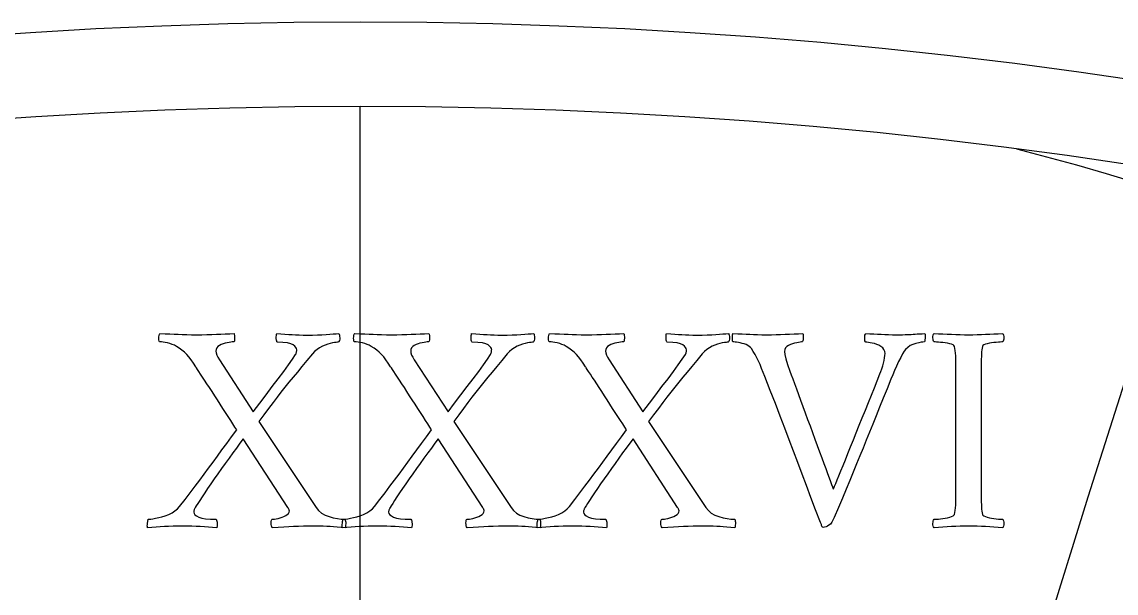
# Model space of a CAD drawing. Header units: millimetres. Extents: x -76 to 76, y -76 to 86.
# Drawn here: x -4.58 to 10.23, y 61.82 to 69.54 of the extents above; entities that cross this region are included whole.
import ezdxf

# ---------------------------------------------------------------- set-up
doc = ezdxf.new("R2010")
doc.units = ezdxf.units.MM
for name, color, linetype in [('ENGRAVE', 7, 'Continuous'), ('ENGRAVE_FINE', 8, 'Continuous'), ('GUIDE', 3, 'Continuous'), ('TEXT', 5, 'Continuous')]:
    doc.layers.add(name, color=color, linetype=linetype)

msp = doc.modelspace()

# ---------------------------------------------------------------- linework, layer by layer
at = {"layer": 'ENGRAVE'}
msp.add_lwpolyline([(0, -68.4), (0, 68.4)], dxfattribs=at)
msp.add_circle((0, 0), 68.4, dxfattribs=at)
msp.add_arc((0, 33.2996), 35.6461, 104.43657, 75.56343, dxfattribs=at)
at = {"layer": 'ENGRAVE_FINE'}
for centre, radius, start, end in [((-313.8692, -32.5302), 318.7111, 3.256593, 18.285878), ((-313.8692, -32.5302), 318.7111, 3.256593, 18.285878), ((313.8692, -32.5302), 318.7111, 161.714122, 176.743407), ((313.8692, -32.5302), 318.7111, 161.714122, 176.743407), ((-152.0553, -32.5302), 161.8139, 6.558023, 36.869498), ((-152.0553, -32.5302), 161.8139, 6.558023, 36.869498), ((152.0553, -32.5302), 161.8139, 143.130502, 173.441977), ((152.0553, -32.5302), 161.8139, 143.130502, 173.441977)]:
    msp.add_arc(centre, radius, start, end, dxfattribs=at)
at = {"layer": 'GUIDE'}
msp.add_circle((0, 0), 69.54, dxfattribs=at)
at = {"layer": 'TEXT'}
for points in [[(-2.2147, 65.3098), (-2.1434, 65.3102), (-2.0752, 65.3113), (-2.0099, 65.3132), (-1.9477, 65.3159), (-1.8873, 65.3188), (-1.8274, 65.3214), (-1.768, 65.3238), (-1.7091, 65.326), (-1.7055, 65.3159), (-1.703, 65.3017), (-1.7015, 65.2835), (-1.701, 65.2613), (-1.702, 65.24), (-1.705, 65.2249), (-1.7101, 65.2158), (-1.7172, 65.2127), (-1.7331, 65.2121), (-1.7526, 65.2102), (-1.7756, 65.207), (-1.8021, 65.2026), (-1.8299, 65.1965), (-1.8567, 65.1884), (-1.8825, 65.1783), (-1.9073, 65.1662), (-1.9285, 65.1514), (-1.9437, 65.1333), (-1.9528, 65.112), (-1.9558, 65.0873), (-1.9528, 65.0633), (-1.9437, 65.0357), (-1.9285, 65.0046), (-1.9073, 64.97), (-1.4502, 64.2661), (-1.3622, 64.3837), (-1.2762, 64.4977), (-1.1923, 64.6082), (-1.1104, 64.7152), (-1.0351, 64.8145), (-0.9708, 64.9023), (-0.9177, 64.9784), (-0.8758, 65.0428), (-0.8703, 65.0529), (-0.8662, 65.063), (-0.8633, 65.0732), (-0.8616, 65.0833), (-0.8607, 65.0924), (-0.8601, 65.0995), (-0.8597, 65.1045), (-0.8596, 65.1075), (-0.8626, 65.1222), (-0.8717, 65.1379), (-0.8869, 65.1546), (-0.9081, 65.1723), (-0.9397, 65.1882), (-0.986, 65.1996), (-1.0469, 65.2064), (-1.1225, 65.2087), (-1.128, 65.2133), (-1.1321, 65.2233), (-1.135, 65.2386), (-1.1367, 65.2592), (-1.1371, 65.2809), (-1.1362, 65.2992), (-1.134, 65.3142), (-1.1306, 65.326), (-1.0736, 65.3221), (-1.0199, 65.3184), (-0.9694, 65.315), (-0.9223, 65.3118), (-0.8757, 65.3092), (-0.8267, 65.3073), (-0.7755, 65.3061), (-0.7221, 65.3058), (-0.6482, 65.3063), (-0.5805, 65.3078), (-0.5188, 65.3103), (-0.4632, 65.3138), (-0.4129, 65.3176), (-0.3671, 65.3209), (-0.3259, 65.3237), (-0.2892, 65.326), (-0.2856, 65.3164), (-0.2827, 65.3037), (-0.2805, 65.2881), (-0.2791, 65.2693), (-0.2795, 65.2504), (-0.2827, 65.234), (-0.2886, 65.22), (-0.2973, 65.2087), (-0.3083, 65.208), (-0.3251, 65.2061), (-0.3478, 65.203), (-0.3762, 65.1986), (-0.4083, 65.192), (-0.4419, 65.1824), (-0.4771, 65.1697), (-0.5137, 65.1541), (-0.5503, 65.1347), (-0.585, 65.1111), (-0.618, 65.0831), (-0.6492, 65.0509), (-0.7217, 64.9629), (-0.7893, 64.881), (-0.8521, 64.8052), (-0.9102, 64.7354), (-0.9654, 64.6684), (-1.0199, 64.6009), (-1.0736, 64.5329), (-1.1266, 64.4644), (-1.1814, 64.3923), (-1.2409, 64.3137), (-1.3048, 64.2285), (-1.3733, 64.1367), (-0.5967, 62.9717), (-0.5646, 62.9323), (-0.5249, 62.8989), (-0.4776, 62.8716), (-0.4227, 62.8503), (-0.3653, 62.8344), (-0.3105, 62.823), (-0.2581, 62.8162), (-0.2083, 62.8139), (-0.2031, 62.8041), (-0.1997, 62.7907), (-0.1981, 62.7737), (-0.1982, 62.7533), (-0.1994, 62.7333), (-0.2007, 62.7179), (-0.2024, 62.707), (-0.2043, 62.7007), (-0.2609, 62.7046), (-0.3135, 62.7083), (-0.362, 62.7117), (-0.4065, 62.7148), (-0.4513, 62.7175), (-0.5006, 62.7194), (-0.5544, 62.7205), (-0.6128, 62.7209), (-0.6931, 62.7205), (-0.7681, 62.7194), (-0.8377, 62.7175), (-0.9021, 62.7148), (-0.9664, 62.7117), (-1.0361, 62.7083), (-1.111, 62.7046), (-1.1913, 62.7007), (-1.1984, 62.7108), (-1.2034, 62.7249), (-1.2065, 62.7431), (-1.2075, 62.7654), (-1.2065, 62.7866), (-1.2034, 62.8018), (-1.1984, 62.8109), (-1.1913, 62.8139), (-1.1773, 62.8147), (-1.1594, 62.817), (-1.1378, 62.8208), (-1.1124, 62.8261), (-1.0855, 62.833), (-1.0593, 62.8417), (-1.0339, 62.8522), (-1.0093, 62.8645), (-0.988, 62.8783), (-0.9729, 62.8933), (-0.9638, 62.9096), (-0.9607, 62.9272), (-0.9611, 62.9316), (-0.9622, 62.9368), (-0.9641, 62.9428), (-0.9668, 62.9494), (-0.97, 62.9561), (-0.9734, 62.9621), (-0.977, 62.9673), (-0.981, 62.9717), (-1.5837, 63.9021), (-1.6291, 63.8418), (-1.6762, 63.7782), (-1.7251, 63.7113), (-1.7758, 63.6412), (-1.827, 63.5698), (-1.8775, 63.4991), (-1.9271, 63.4292), (-1.9761, 63.36), (-2.0228, 63.2933), (-2.0661, 63.2306), (-2.1058, 63.1719), (-2.1419, 63.1173), (-2.1735, 63.0688), (-2.1996, 63.0283), (-2.22, 62.996), (-2.235, 62.9717), (-2.2372, 62.9671), (-2.24, 62.9616), (-2.2433, 62.955), (-2.2471, 62.9474), (-2.2506, 62.9391), (-2.2532, 62.9302), (-2.2547, 62.9209), (-2.2552, 62.911), (-2.2509, 62.8932), (-2.238, 62.8761), (-2.2165, 62.8598), (-2.1864, 62.8443), (-2.146, 62.831), (-2.0934, 62.8215), (-2.0286, 62.8158), (-1.9518, 62.8139), (-1.9464, 62.8041), (-1.9422, 62.7907), (-1.9393, 62.7737), (-1.9376, 62.7533), (-1.9373, 62.7333), (-1.9381, 62.7179), (-1.9403, 62.707), (-1.9437, 62.7007), (-1.9986, 62.7046), (-2.0539, 62.7083), (-2.1098, 62.7117), (-2.1662, 62.7148), (-2.2226, 62.7175), (-2.2784, 62.7194), (-2.3338, 62.7205), (-2.3887, 62.7209), (-2.4627, 62.7205), (-2.5313, 62.7194), (-2.5942, 62.7175), (-2.6516, 62.7148), (-2.7067, 62.7117), (-2.7628, 62.7083), (-2.82, 62.7046), (-2.8781, 62.7007), (-2.8813, 62.7122), (-2.8827, 62.7265), (-2.8823, 62.7435), (-2.8802, 62.7634), (-2.8772, 62.7825), (-2.8746, 62.7973), (-2.8722, 62.8077), (-2.87, 62.8139), (-2.8578, 62.8148), (-2.8372, 62.8175), (-2.8082, 62.8219), (-2.7709, 62.8281), (-2.7287, 62.8367), (-2.685, 62.8483), (-2.6397, 62.863), (-2.5929, 62.8807), (-2.5481, 62.9018), (-2.5085, 62.9267), (-2.4742, 62.9554), (-2.4453, 62.9879), (-2.3722, 63.0829), (-2.3027, 63.174), (-2.2367, 63.2609), (-2.1743, 63.3439), (-2.1137, 63.4249), (-2.0534, 63.5062), (-1.9934, 63.5877), (-1.9336, 63.6695), (-1.8725, 63.753), (-1.8087, 63.8399), (-1.7421, 63.93), (-1.6727, 64.0234), (-1.6966, 64.062), (-1.7237, 64.1048), (-1.7542, 64.152), (-1.788, 64.2034), (-1.8236, 64.2577), (-1.8598, 64.3132), (-1.8964, 64.3699), (-1.9336, 64.428), (-1.9705, 64.4856), (-2.0064, 64.5412), (-2.0413, 64.5948), (-2.0752, 64.6464), (-2.107, 64.6947), (-2.1358, 64.7384), (-2.1616, 64.7776), (-2.1844, 64.8122), (-2.203, 64.8406), (-2.2162, 64.8608), (-2.2242, 64.8729), (-2.2269, 64.877), (-2.2588, 64.9268), (-2.2901, 64.971), (-2.3205, 65.0097), (-2.3502, 65.0428), (-2.381, 65.0724), (-2.4145, 65.1005), (-2.4507, 65.127), (-2.4898, 65.152), (-2.517, 65.1671), (-2.5459, 65.1799), (-2.5766, 65.1903), (-2.6091, 65.1986), (-2.6406, 65.2048), (-2.6683, 65.2092), (-2.6922, 65.2118), (-2.7123, 65.2127), (-2.7194, 65.2158), (-2.7244, 65.2249), (-2.7275, 65.24), (-2.7285, 65.2613), (-2.7275, 65.2835), (-2.7244, 65.3017), (-2.7194, 65.3159), (-2.7123, 65.326), (-2.6421, 65.3238), (-2.5773, 65.3214), (-2.5177, 65.3188), (-2.4635, 65.3159), (-2.4093, 65.3132), (-2.3497, 65.3113), (-2.2849, 65.3102), (-2.2147, 65.3098)], [(0.4227, 65.3098), (0.494, 65.3102), (0.5623, 65.3113), (0.6275, 65.3132), (0.6897, 65.3159), (0.7501, 65.3188), (0.81, 65.3214), (0.8695, 65.3238), (0.9284, 65.326), (0.9319, 65.3159), (0.9344, 65.3017), (0.9359, 65.2835), (0.9365, 65.2613), (0.9354, 65.24), (0.9324, 65.2249), (0.9274, 65.2158), (0.9203, 65.2127), (0.9043, 65.2121), (0.8849, 65.2102), (0.8619, 65.207), (0.8353, 65.2026), (0.8075, 65.1965), (0.7807, 65.1884), (0.7549, 65.1783), (0.7302, 65.1662), (0.7089, 65.1514), (0.6937, 65.1333), (0.6846, 65.112), (0.6816, 65.0873), (0.6846, 65.0633), (0.6937, 65.0357), (0.7089, 65.0046), (0.7302, 64.97), (1.1873, 64.2661), (1.2752, 64.3837), (1.3612, 64.4977), (1.4451, 64.6082), (1.527, 64.7152), (1.6024, 64.8145), (1.6666, 64.9023), (1.7197, 64.9784), (1.7617, 65.0428), (1.7671, 65.0529), (1.7713, 65.063), (1.7742, 65.0732), (1.7758, 65.0833), (1.7767, 65.0924), (1.7773, 65.0995), (1.7777, 65.1045), (1.7778, 65.1075), (1.7748, 65.1222), (1.7657, 65.1379), (1.7505, 65.1546), (1.7293, 65.1723), (1.6977, 65.1882), (1.6514, 65.1996), (1.5905, 65.2064), (1.5149, 65.2087), (1.5095, 65.2133), (1.5053, 65.2233), (1.5024, 65.2386), (1.5008, 65.2592), (1.5004, 65.2809), (1.5013, 65.2992), (1.5034, 65.3142), (1.5068, 65.326), (1.5638, 65.3221), (1.6176, 65.3184), (1.668, 65.315), (1.7151, 65.3118), (1.7618, 65.3092), (1.8107, 65.3073), (1.8619, 65.3061), (1.9154, 65.3058), (1.9892, 65.3063), (2.057, 65.3078), (2.1187, 65.3103), (2.1743, 65.3138), (2.2246, 65.3176), (2.2703, 65.3209), (2.3116, 65.3237), (2.3482, 65.326), (2.3519, 65.3164), (2.3548, 65.3037), (2.3569, 65.2881), (2.3583, 65.2693), (2.3579, 65.2504), (2.3548, 65.234), (2.3488, 65.22), (2.3401, 65.2087), (2.3291, 65.208), (2.3123, 65.2061), (2.2897, 65.203), (2.2612, 65.1986), (2.2291, 65.192), (2.1955, 65.1824), (2.1604, 65.1697), (2.1237, 65.1541), (2.0872, 65.1347), (2.0524, 65.1111), (2.0194, 65.0831), (1.9882, 65.0509), (1.9158, 64.9629), (1.8481, 64.881), (1.7853, 64.8052), (1.7273, 64.7354), (1.672, 64.6684), (1.6176, 64.6009), (1.5638, 64.5329), (1.5109, 64.4644), (1.456, 64.3923), (1.3966, 64.3137), (1.3326, 64.2285), (1.2641, 64.1367), (2.0408, 62.9717), (2.0729, 62.9323), (2.1126, 62.8989), (2.1599, 62.8716), (2.2147, 62.8503), (2.2721, 62.8344), (2.327, 62.823), (2.3793, 62.8162), (2.4291, 62.8139), (2.4343, 62.8041), (2.4377, 62.7907), (2.4394, 62.7737), (2.4392, 62.7533), (2.4381, 62.7333), (2.4367, 62.7179), (2.4351, 62.707), (2.4332, 62.7007), (2.3765, 62.7046), (2.3239, 62.7083), (2.2754, 62.7117), (2.2309, 62.7148), (2.1862, 62.7175), (2.1369, 62.7194), (2.083, 62.7205), (2.0246, 62.7209), (1.9443, 62.7205), (1.8694, 62.7194), (1.7997, 62.7175), (1.7354, 62.7148), (1.671, 62.7117), (1.6014, 62.7083), (1.5264, 62.7046), (1.4461, 62.7007), (1.4391, 62.7108), (1.434, 62.7249), (1.431, 62.7431), (1.43, 62.7654), (1.431, 62.7866), (1.434, 62.8018), (1.4391, 62.8109), (1.4461, 62.8139), (1.4602, 62.8147), (1.478, 62.817), (1.4996, 62.8208), (1.525, 62.8261), (1.552, 62.833), (1.5781, 62.8417), (1.6035, 62.8522), (1.6282, 62.8645), (1.6494, 62.8783), (1.6646, 62.8933), (1.6737, 62.9096), (1.6767, 62.9272), (1.6763, 62.9316), (1.6752, 62.9368), (1.6733, 62.9428), (1.6707, 62.9494), (1.6675, 62.9561), (1.6641, 62.9621), (1.6604, 62.9673), (1.6565, 62.9717), (1.0538, 63.9021), (1.0084, 63.8418), (0.9612, 63.7782), (0.9123, 63.7113), (0.8616, 63.6412), (0.8104, 63.5698), (0.76, 63.4991), (0.7103, 63.4292), (0.6614, 63.36), (0.6146, 63.2933), (0.5714, 63.2306), (0.5317, 63.1719), (0.4955, 63.1173), (0.4639, 63.0688), (0.4379, 63.0283), (0.4174, 62.996), (0.4025, 62.9717), (0.4002, 62.9671), (0.3974, 62.9616), (0.3942, 62.955), (0.3904, 62.9474), (0.3868, 62.9391), (0.3843, 62.9302), (0.3828, 62.9209), (0.3823, 62.911), (0.3866, 62.8932), (0.3995, 62.8761), (0.4209, 62.8598), (0.451, 62.8443), (0.4915, 62.831), (0.5441, 62.8215), (0.6088, 62.8158), (0.6857, 62.8139), (0.6911, 62.8041), (0.6953, 62.7907), (0.6982, 62.7737), (0.6998, 62.7533), (0.7002, 62.7333), (0.6993, 62.7179), (0.6972, 62.707), (0.6937, 62.7007), (0.6389, 62.7046), (0.5835, 62.7083), (0.5276, 62.7117), (0.4713, 62.7148), (0.4149, 62.7175), (0.359, 62.7194), (0.3036, 62.7205), (0.2488, 62.7209), (0.1747, 62.7205), (0.1062, 62.7194), (0.0432, 62.7175), (-0.0142, 62.7148), (-0.0693, 62.7117), (-0.1254, 62.7083), (-0.1825, 62.7046), (-0.2407, 62.7007), (-0.2438, 62.7122), (-0.2452, 62.7265), (-0.2449, 62.7435), (-0.2427, 62.7634), (-0.2398, 62.7825), (-0.2371, 62.7973), (-0.2347, 62.8077), (-0.2326, 62.8139), (-0.2203, 62.8148), (-0.1997, 62.8175), (-0.1708, 62.8219), (-0.1335, 62.8281), (-0.0913, 62.8367), (-0.0475, 62.8483), (-0.0023, 62.863), (0.0445, 62.8807), (0.0894, 62.9018), (0.1289, 62.9267), (0.1632, 62.9554), (0.1921, 62.9879), (0.2652, 63.0829), (0.3347, 63.174), (0.4007, 63.2609), (0.4632, 63.3439), (0.5237, 63.4249), (0.584, 63.5062), (0.6441, 63.5877), (0.7039, 63.6695), (0.7649, 63.753), (0.8288, 63.8399), (0.8954, 63.93), (0.9648, 64.0234), (0.9409, 64.062), (0.9137, 64.1048), (0.8832, 64.152), (0.8495, 64.2034), (0.8138, 64.2577), (0.7777, 64.3132), (0.741, 64.3699), (0.7039, 64.428), (0.6669, 64.4856), (0.631, 64.5412), (0.5962, 64.5948), (0.5623, 64.6464), (0.5304, 64.6947), (0.5016, 64.7384), (0.4758, 64.7776), (0.4531, 64.8122), (0.4345, 64.8406), (0.4212, 64.8608), (0.4132, 64.8729), (0.4106, 64.877), (0.3786, 64.9268), (0.3474, 64.971), (0.3169, 65.0097), (0.2872, 65.0428), (0.2565, 65.0724), (0.223, 65.1005), (0.1867, 65.127), (0.1476, 65.152), (0.1205, 65.1671), (0.0915, 65.1799), (0.0608, 65.1903), (0.0283, 65.1986), (-0.0032, 65.2048), (-0.0308, 65.2092), (-0.0547, 65.2118), (-0.0748, 65.2127), (-0.0819, 65.2158), (-0.087, 65.2249), (-0.09, 65.24), (-0.091, 65.2613), (-0.09, 65.2835), (-0.087, 65.3017), (-0.0819, 65.3159), (-0.0748, 65.326), (-0.0047, 65.3238), (0.0602, 65.3214), (0.1197, 65.3188), (0.1739, 65.3159), (0.2282, 65.3132), (0.2877, 65.3113), (0.3526, 65.3102), (0.4227, 65.3098)], [(3.0602, 65.3098), (3.1315, 65.3102), (3.1997, 65.3113), (3.265, 65.3132), (3.3271, 65.3159), (3.3876, 65.3188), (3.4475, 65.3214), (3.5069, 65.3238), (3.5658, 65.326), (3.5693, 65.3159), (3.5719, 65.3017), (3.5734, 65.2835), (3.5739, 65.2613), (3.5729, 65.24), (3.5699, 65.2249), (3.5648, 65.2158), (3.5577, 65.2127), (3.5418, 65.2121), (3.5223, 65.2102), (3.4993, 65.207), (3.4728, 65.2026), (3.445, 65.1965), (3.4182, 65.1884), (3.3924, 65.1783), (3.3676, 65.1662), (3.3464, 65.1514), (3.3312, 65.1333), (3.3221, 65.112), (3.3191, 65.0873), (3.3221, 65.0633), (3.3312, 65.0357), (3.3464, 65.0046), (3.3676, 64.97), (3.8247, 64.2661), (3.9127, 64.3837), (3.9986, 64.4977), (4.0826, 64.6082), (4.1645, 64.7152), (4.2398, 64.8145), (4.3041, 64.9023), (4.3571, 64.9784), (4.3991, 65.0428), (4.4045, 65.0529), (4.4087, 65.063), (4.4116, 65.0732), (4.4133, 65.0833), (4.4142, 65.0924), (4.4148, 65.0995), (4.4152, 65.1045), (4.4153, 65.1075), (4.4123, 65.1222), (4.4032, 65.1379), (4.388, 65.1546), (4.3668, 65.1723), (4.3351, 65.1882), (4.2889, 65.1996), (4.228, 65.2064), (4.1524, 65.2087), (4.1469, 65.2133), (4.1428, 65.2233), (4.1398, 65.2386), (4.1382, 65.2592), (4.1378, 65.2809), (4.1387, 65.2992), (4.1409, 65.3142), (4.1443, 65.326), (4.2013, 65.3221), (4.255, 65.3184), (4.3054, 65.315), (4.3526, 65.3118), (4.3992, 65.3092), (4.4482, 65.3073), (4.4994, 65.3061), (4.5528, 65.3058), (4.6267, 65.3063), (4.6944, 65.3078), (4.7561, 65.3103), (4.8117, 65.3138), (4.862, 65.3176), (4.9078, 65.3209), (4.949, 65.3237), (4.9857, 65.326), (4.9893, 65.3164), (4.9922, 65.3037), (4.9944, 65.2881), (4.9958, 65.2693), (4.9954, 65.2504), (4.9922, 65.234), (4.9863, 65.22), (4.9776, 65.2087), (4.9666, 65.208), (4.9498, 65.2061), (4.9271, 65.203), (4.8987, 65.1986), (4.8666, 65.192), (4.833, 65.1824), (4.7978, 65.1697), (4.7612, 65.1541), (4.7246, 65.1347), (4.6899, 65.1111), (4.6569, 65.0831), (4.6256, 65.0509), (4.5532, 64.9629), (4.4856, 64.881), (4.4228, 64.8052), (4.3647, 64.7354), (4.3095, 64.6684), (4.255, 64.6009), (4.2013, 64.5329), (4.1483, 64.4644), (4.0935, 64.3923), (4.034, 64.3137), (3.9701, 64.2285), (3.9016, 64.1367), (4.6782, 62.9717), (4.7103, 62.9323), (4.75, 62.8989), (4.7973, 62.8716), (4.8522, 62.8503), (4.9096, 62.8344), (4.9644, 62.823), (5.0168, 62.8162), (5.0666, 62.8139), (5.0717, 62.8041), (5.0752, 62.7907), (5.0768, 62.7737), (5.0767, 62.7533), (5.0755, 62.7333), (5.0741, 62.7179), (5.0725, 62.707), (5.0706, 62.7007), (5.014, 62.7046), (4.9614, 62.7083), (4.9128, 62.7117), (4.8684, 62.7148), (4.8236, 62.7175), (4.7743, 62.7194), (4.7205, 62.7205), (4.662, 62.7209), (4.5818, 62.7205), (4.5068, 62.7194), (4.4372, 62.7175), (4.3728, 62.7148), (4.3085, 62.7117), (4.2388, 62.7083), (4.1639, 62.7046), (4.0836, 62.7007), (4.0765, 62.7108), (4.0715, 62.7249), (4.0684, 62.7431), (4.0674, 62.7654), (4.0684, 62.7866), (4.0715, 62.8018), (4.0765, 62.8109), (4.0836, 62.8139), (4.0976, 62.8147), (4.1154, 62.817), (4.1371, 62.8208), (4.1625, 62.8261), (4.1894, 62.833), (4.2156, 62.8417), (4.241, 62.8522), (4.2656, 62.8645), (4.2869, 62.8783), (4.302, 62.8933), (4.3111, 62.9096), (4.3142, 62.9272), (4.3138, 62.9316), (4.3126, 62.9368), (4.3108, 62.9428), (4.3081, 62.9494), (4.3049, 62.9561), (4.3015, 62.9621), (4.2979, 62.9673), (4.2939, 62.9717), (3.6912, 63.9021), (3.6458, 63.8418), (3.5987, 63.7782), (3.5498, 63.7113), (3.4991, 63.6412), (3.4479, 63.5698), (3.3974, 63.4991), (3.3478, 63.4292), (3.2988, 63.36), (3.2521, 63.2933), (3.2088, 63.2306), (3.1691, 63.1719), (3.133, 63.1173), (3.1014, 63.0688), (3.0753, 63.0283), (3.0549, 62.996), (3.0399, 62.9717), (3.0377, 62.9671), (3.0349, 62.9616), (3.0316, 62.955), (3.0278, 62.9474), (3.0243, 62.9391), (3.0217, 62.9302), (3.0202, 62.9209), (3.0197, 62.911), (3.024, 62.8932), (3.0369, 62.8761), (3.0584, 62.8598), (3.0885, 62.8443), (3.1289, 62.831), (3.1815, 62.8215), (3.2462, 62.8158), (3.3231, 62.8139), (3.3285, 62.8041), (3.3327, 62.7907), (3.3356, 62.7737), (3.3373, 62.7533), (3.3376, 62.7333), (3.3368, 62.7179), (3.3346, 62.707), (3.3312, 62.7007), (3.2763, 62.7046), (3.221, 62.7083), (3.1651, 62.7117), (3.1087, 62.7148), (3.0523, 62.7175), (2.9965, 62.7194), (2.9411, 62.7205), (2.8862, 62.7209), (2.8121, 62.7205), (2.7436, 62.7194), (2.6807, 62.7175), (2.6233, 62.7148), (2.5682, 62.7117), (2.512, 62.7083), (2.4549, 62.7046), (2.3968, 62.7007), (2.3936, 62.7122), (2.3922, 62.7265), (2.3926, 62.7435), (2.3947, 62.7634), (2.3976, 62.7825), (2.4003, 62.7973), (2.4027, 62.8077), (2.4048, 62.8139), (2.4171, 62.8148), (2.4377, 62.8175), (2.4667, 62.8219), (2.504, 62.8281), (2.5462, 62.8367), (2.5899, 62.8483), (2.6352, 62.863), (2.6819, 62.8807), (2.7268, 62.9018), (2.7664, 62.9267), (2.8006, 62.9554), (2.8296, 62.9879), (2.9027, 63.0829), (2.9722, 63.174), (3.0382, 63.2609), (3.1006, 63.3439), (3.1612, 63.4249), (3.2215, 63.5062), (3.2815, 63.5877), (3.3413, 63.6695), (3.4024, 63.753), (3.4662, 63.8399), (3.5328, 63.93), (3.6022, 64.0234), (3.5783, 64.062), (3.5511, 64.1048), (3.5207, 64.152), (3.4869, 64.2034), (3.4513, 64.2577), (3.4151, 64.3132), (3.3785, 64.3699), (3.3413, 64.428), (3.3044, 64.4856), (3.2685, 64.5412), (3.2336, 64.5948), (3.1997, 64.6464), (3.1679, 64.6947), (3.139, 64.7384), (3.1133, 64.7776), (3.0905, 64.8122), (3.0719, 64.8406), (3.0586, 64.8608), (3.0507, 64.8729), (3.048, 64.877), (3.016, 64.9268), (2.9848, 64.971), (2.9544, 65.0097), (2.9247, 65.0428), (2.8939, 65.0724), (2.8604, 65.1005), (2.8242, 65.127), (2.7851, 65.152), (2.7579, 65.1671), (2.729, 65.1799), (2.6982, 65.1903), (2.6658, 65.1986), (2.6343, 65.2048), (2.6066, 65.2092), (2.5827, 65.2118), (2.5626, 65.2127), (2.5555, 65.2158), (2.5505, 65.2249), (2.5474, 65.24), (2.5464, 65.2613), (2.5474, 65.2835), (2.5505, 65.3017), (2.5555, 65.3159), (2.5626, 65.326), (2.6328, 65.3238), (2.6976, 65.3214), (2.7572, 65.3188), (2.8114, 65.3159), (2.8656, 65.3132), (2.9252, 65.3113), (2.99, 65.3102), (3.0602, 65.3098)], [(5.4994, 65.3098), (5.5636, 65.3102), (5.6268, 65.3113), (5.689, 65.3132), (5.7502, 65.3159), (5.8106, 65.3188), (5.8705, 65.3214), (5.93, 65.3238), (5.9889, 65.326), (5.9923, 65.316), (5.9944, 65.3022), (5.9953, 65.2846), (5.9949, 65.2633), (5.9933, 65.2427), (5.9904, 65.2274), (5.9862, 65.2174), (5.9808, 65.2127), (5.97, 65.2121), (5.954, 65.2102), (5.9326, 65.207), (5.9059, 65.2026), (5.877, 65.1965), (5.8488, 65.1884), (5.8214, 65.1783), (5.7947, 65.1662), (5.7717, 65.1512), (5.7553, 65.1323), (5.7454, 65.1097), (5.7421, 65.0833), (5.7467, 65.0423), (5.7603, 64.9842), (5.7831, 64.9088), (5.8149, 64.8163), (5.8325, 64.7681), (5.8528, 64.7126), (5.876, 64.6498), (5.9019, 64.5796), (5.9298, 64.5039), (5.959, 64.4244), (5.9895, 64.3411), (6.0212, 64.254), (6.0537, 64.165), (6.0865, 64.076), (6.1194, 63.987), (6.1527, 63.898), (6.1853, 63.8108), (6.2164, 63.7271), (6.246, 63.647), (6.274, 63.5704), (6.3001, 63.499), (6.3236, 63.4344), (6.3446, 63.3766), (6.363, 63.3256), (6.3783, 63.2836), (6.3898, 63.2523), (6.3975, 63.232), (6.4015, 63.2225), (6.4078, 63.2363), (6.4187, 63.2614), (6.4341, 63.298), (6.4541, 63.3459), (6.4777, 63.4031), (6.5041, 63.4677), (6.5333, 63.5397), (6.5653, 63.6189), (6.5996, 63.704), (6.6356, 63.7934), (6.6734, 63.887), (6.7129, 63.985), (6.7535, 64.0855), (6.7944, 64.1868), (6.8354, 64.2888), (6.8768, 64.3915), (6.9176, 64.4932), (6.9572, 64.5918), (6.9955, 64.6874), (7.0325, 64.7799), (7.0462, 64.8148), (7.0588, 64.8507), (7.0704, 64.8876), (7.0811, 64.9255), (7.0899, 64.9624), (7.0962, 64.9963), (7.1, 65.0271), (7.1013, 65.055), (7.0979, 65.0853), (7.0876, 65.1116), (7.0706, 65.1338), (7.0467, 65.152), (7.0189, 65.167), (6.99, 65.1793), (6.9602, 65.1892), (6.9294, 65.1965), (6.9004, 65.2018), (6.8763, 65.2056), (6.8569, 65.2079), (6.8424, 65.2087), (6.8353, 65.2151), (6.8303, 65.2264), (6.8272, 65.2424), (6.8262, 65.2633), (6.8272, 65.2846), (6.8303, 65.3022), (6.8353, 65.316), (6.8424, 65.326), (6.8962, 65.3238), (6.9486, 65.3214), (6.9994, 65.3188), (7.0487, 65.3159), (7.098, 65.3132), (7.1488, 65.3113), (7.2011, 65.3102), (7.255, 65.3098), (7.2991, 65.3099), (7.3384, 65.3103), (7.3729, 65.3109), (7.4026, 65.3118), (7.4298, 65.313), (7.4567, 65.3144), (7.4834, 65.316), (7.5098, 65.3179), (7.5377, 65.3199), (7.5685, 65.3219), (7.6024, 65.324), (7.6393, 65.326), (7.6426, 65.3159), (7.6443, 65.3017), (7.6446, 65.2835), (7.6433, 65.2613), (7.6411, 65.24), (7.6383, 65.2249), (7.635, 65.2158), (7.6312, 65.2127), (7.6151, 65.2115), (7.5913, 65.2077), (7.5595, 65.2013), (7.52, 65.1925), (7.4786, 65.1799), (7.4416, 65.1622), (7.4088, 65.1394), (7.3804, 65.1116), (7.3608, 65.0862), (7.3384, 65.0504), (7.3133, 65.0043), (7.2853, 64.9478), (7.2569, 64.8867), (7.2302, 64.8269), (7.2053, 64.7684), (7.1822, 64.7111), (7.1287, 64.5784), (7.0775, 64.4512), (7.0286, 64.3296), (6.9819, 64.2136), (6.9367, 64.1013), (6.8919, 63.9911), (6.8477, 63.8829), (6.804, 63.7767), (6.7601, 63.6705), (6.7155, 63.5623), (6.6701, 63.4521), (6.624, 63.3398), (6.5759, 63.2235), (6.5248, 63.1011), (6.4707, 62.9727), (6.4136, 62.8382), (6.397, 62.8028), (6.3797, 62.7735), (6.3616, 62.7502), (6.3428, 62.733), (6.3235, 62.7206), (6.3039, 62.7118), (6.284, 62.7065), (6.2639, 62.7047), (6.2581, 62.7064), (6.2528, 62.7113), (6.248, 62.7195), (6.2437, 62.731), (6.2397, 62.7433), (6.2356, 62.7538), (6.2316, 62.7625), (6.2275, 62.7694), (6.1619, 62.9425), (6.0986, 63.1097), (6.0375, 63.2712), (5.9787, 63.4268), (5.9209, 63.5801), (5.8624, 63.7347), (5.8035, 63.8906), (5.7441, 64.0477), (5.6826, 64.2095), (5.6172, 64.3794), (5.5481, 64.5574), (5.4751, 64.7435), (5.453, 64.8006), (5.4311, 64.8547), (5.4095, 64.9058), (5.3882, 64.9538), (5.3663, 64.9993), (5.3432, 65.0428), (5.3188, 65.0843), (5.2931, 65.1237), (5.281, 65.1391), (5.2648, 65.1531), (5.2446, 65.1654), (5.2203, 65.1763), (5.1941, 65.1857), (5.1682, 65.1935), (5.1425, 65.1998), (5.1171, 65.2046), (5.0935, 65.2082), (5.0731, 65.2107), (5.0561, 65.2122), (5.0423, 65.2127), (5.0405, 65.2161), (5.0393, 65.2264), (5.0385, 65.2434), (5.0382, 65.2673), (5.0385, 65.2915), (5.0393, 65.3093), (5.0405, 65.3208), (5.0423, 65.326), (5.1082, 65.3238), (5.1682, 65.3214), (5.2224, 65.3188), (5.2708, 65.3159), (5.3193, 65.3132), (5.3735, 65.3113), (5.4335, 65.3102), (5.4994, 65.3098)], [(8.2339, 65.3098), (8.2922, 65.3102), (8.3497, 65.3113), (8.4065, 65.3132), (8.4625, 65.3159), (8.5187, 65.3188), (8.5762, 65.3214), (8.635, 65.3238), (8.6951, 65.326), (8.702, 65.3164), (8.7067, 65.3037), (8.7091, 65.2881), (8.7092, 65.2693), (8.7076, 65.2506), (8.7047, 65.235), (8.7005, 65.2223), (8.6951, 65.2127), (8.6804, 65.2123), (8.6607, 65.2112), (8.6359, 65.2093), (8.6061, 65.2066), (8.5742, 65.2032), (8.5434, 65.1991), (8.5135, 65.1941), (8.4847, 65.1884), (8.4594, 65.1816), (8.4402, 65.1733), (8.4271, 65.1634), (8.42, 65.152), (8.4146, 65.1303), (8.4104, 65.1055), (8.4075, 65.0777), (8.4058, 65.0469), (8.405, 65.0137), (8.4043, 64.9791), (8.4039, 64.943), (8.4038, 64.9053), (8.4038, 64.8992), (8.4038, 64.8931), (8.4038, 64.8871), (8.4038, 64.881), (8.4038, 64.8749), (8.4038, 64.8689), (8.4038, 64.8628), (8.4038, 64.8567), (8.4038, 63.1699), (8.4038, 63.1638), (8.4038, 63.1578), (8.4038, 63.1517), (8.4038, 63.1456), (8.4038, 63.1396), (8.4038, 63.1335), (8.4038, 63.1274), (8.4038, 63.1214), (8.4039, 63.0838), (8.4043, 63.0481), (8.405, 63.014), (8.4058, 62.9818), (8.4075, 62.9519), (8.4104, 62.9247), (8.4146, 62.9003), (8.42, 62.8787), (8.4271, 62.8688), (8.4402, 62.8594), (8.4594, 62.8506), (8.4847, 62.8423), (8.5135, 62.8348), (8.5434, 62.8286), (8.5742, 62.8237), (8.6061, 62.82), (8.6359, 62.8174), (8.6607, 62.8155), (8.6804, 62.8143), (8.6951, 62.8139), (8.7005, 62.8043), (8.7047, 62.7917), (8.7076, 62.776), (8.7092, 62.7573), (8.7091, 62.7386), (8.7067, 62.7229), (8.702, 62.7103), (8.6951, 62.7007), (8.635, 62.7046), (8.5762, 62.7083), (8.5187, 62.7117), (8.4625, 62.7148), (8.4065, 62.7175), (8.3497, 62.7194), (8.2922, 62.7205), (8.2339, 62.7209), (8.177, 62.7205), (8.1197, 62.7194), (8.0618, 62.7175), (8.0034, 62.7148), (7.9444, 62.7117), (7.885, 62.7083), (7.8251, 62.7046), (7.7647, 62.7007), (7.7577, 62.7103), (7.7531, 62.7229), (7.7507, 62.7386), (7.7505, 62.7573), (7.7522, 62.776), (7.7551, 62.7917), (7.7593, 62.8043), (7.7647, 62.8139), (7.7794, 62.8143), (7.7991, 62.8155), (7.8238, 62.8174), (7.8537, 62.82), (7.8857, 62.8237), (7.9169, 62.8286), (7.9474, 62.8348), (7.9771, 62.8423), (8.003, 62.8506), (8.0221, 62.8594), (8.0343, 62.8688), (8.0398, 62.8787), (8.047, 62.9047), (8.0524, 62.9343), (8.0561, 62.9674), (8.058, 63.0041), (8.0588, 63.0432), (8.0595, 63.084), (8.0599, 63.1262), (8.06, 63.1699), (8.06, 64.8567), (8.0599, 64.9006), (8.0595, 64.9432), (8.0588, 64.9845), (8.058, 65.0246), (8.0561, 65.0622), (8.0524, 65.0959), (8.047, 65.1259), (8.0398, 65.152), (8.0343, 65.1634), (8.0221, 65.1733), (8.003, 65.1816), (7.9771, 65.1884), (7.9474, 65.1941), (7.9169, 65.1991), (7.8857, 65.2032), (7.8537, 65.2066), (7.8238, 65.2093), (7.7991, 65.2112), (7.7794, 65.2123), (7.7647, 65.2127), (7.7593, 65.2223), (7.7551, 65.235), (7.7522, 65.2506), (7.7505, 65.2693), (7.7507, 65.2881), (7.7531, 65.3037), (7.7577, 65.3164), (7.7647, 65.326), (7.8251, 65.3238), (7.885, 65.3214), (7.9444, 65.3188), (8.0034, 65.3159), (8.0618, 65.3132), (8.1197, 65.3113), (8.177, 65.3102), (8.2339, 65.3098)]]:
    msp.add_lwpolyline(points, close=True, dxfattribs=at)

doc.saveas('drawing.dxf')
